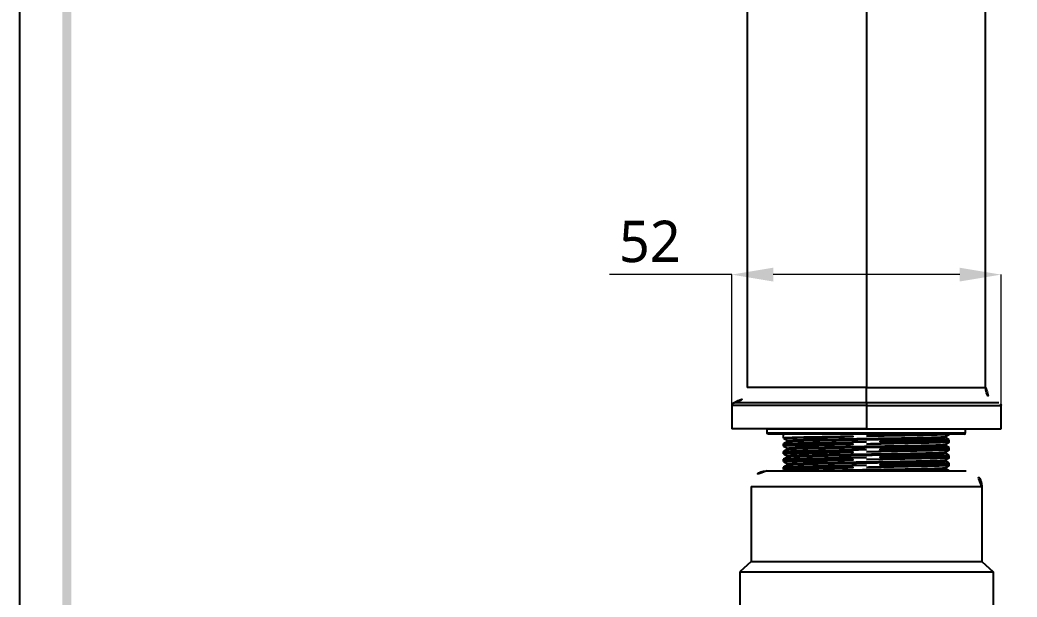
# Model space of a CAD drawing. Extents: x 2937 to 16296674686, y -37409617162 to -250.
# Drawn here: x 16296673999.2 to 16296674191.7, y -37409616922 to -37409616810.6 of the extents above; entities that cross this region are included whole.
import ezdxf

# ---------------------------------------------------------------- set-up
doc = ezdxf.new("R2010")
doc.units = 0
doc.header["$LTSCALE"] = 10
doc.header["$MEASUREMENT"] = 0
doc.header["$PDMODE"] = 3
doc.header["$PDSIZE"] = -10
doc.layers.get('0').update_dxf_attribs({"linetype": 'CONTINUOUS'})
doc.layers.get('DEFPOINTS').update_dxf_attribs({"linetype": 'CONTINUOUS'})
doc.layers.add('02___PRT_ALL_AXES', color=7, linetype='CONTINUOUS')
doc.layers.add('1', color=7, linetype='CONTINUOUS')
doc.styles.add('Daelim Dimension', font='NanumGothic_1.ttf')
doc.dimstyles.new('DEFAULT', dxfattribs={"dimscale": 2, "dimtxt": 4, "dimasz": 4, "dimexe": 0, "dimexo": 2, "dimgap": 1, "dimtad": 1, "dimdec": 1, "dimzin": 9, "dimdsep": 46, "dimtxsty": 'Daelim Dimension', "dimcen": 0.5, "dimclrd": 5, "dimclre": 5, "dimclrt": 7, "dimadec": 1, "dimazin": 0, "dimtfac": 1, "dimtdec": 1, "dimtix": 1, "dimtmove": 0, "dimatfit": 3, "dimfxl": 1, "dimtolj": 1, "dimtzin": 1, "dimlwd": 9, "dimlwe": 9, "dimarcsym": 0})

# ---------------------------------------------------------------- blocks, each defined once
blk = doc.blocks.new('*D18')
at = {"color": 5, "lineweight": 9, "ltscale": 0.5, "transparency": 16777216}
for p, q in [((16296674136.60664, -37409616859.72686), (16296674112.96715, -37409616859.72686)), ((16296674136.60664, -37409616885.50962), (16296674136.60664, -37409616859.72686)), ((16296674180.60664, -37409616859.72686), (16296674144.60664, -37409616859.72686)), ((16296674188.60664, -37409616885.50962), (16296674188.60664, -37409616859.72686))]:
    blk.add_line(p, q, dxfattribs=at)
at = {"color": 5, "ltscale": 0.5, "transparency": 16777216}
for points in [[(16296674144.60664, -37409616858.39352), (16296674144.60664, -37409616861.0602), (16296674136.60664, -37409616859.72686)], [(16296674180.60664, -37409616858.39352), (16296674180.60664, -37409616861.0602), (16296674188.60664, -37409616859.72686)]]:
    blk.add_solid(points, dxfattribs=at)
at = {"layer": 'DEFPOINTS', "color": 0, "ltscale": 0.5, "transparency": 16777216}
for p in [(16296674136.60664, -37409616859.72686), (16296674136.60664, -37409616889.50962), (16296674188.60664, -37409616889.50962)]:
    blk.add_point(p, dxfattribs=at)
at = {"color": 7, "ltscale": 0.5, "transparency": 16777216, "insert": (16296674120.7869, -37409616853.37207), "char_height": 8, "attachment_point": 5, "style": 'Daelim Dimension'}
blk.add_mtext('\\A1;52', dxfattribs=at)

msp = doc.modelspace()

# ---------------------------------------------------------------- linework, layer by layer
at = {"color": 9, "linetype": 'Continuous'}
for p, q in [((16296674143.45664, -37409616890.309624), (16296674143.45664, -37409616889.509621)), ((16296674181.756639, -37409616890.309624), (16296674143.45664, -37409616890.309624)), ((16296674181.556641, -37409616890.509621), (16296674143.656639, -37409616890.509621)), ((16296674146.60664, -37409616891.301613), (16296674146.60664, -37409616890.509621)), ((16296674177.85103, -37409616890.991089), (16296674178.601299, -37409616890.557777)), ((16296674177.85664, -37409616891.184624), (16296674177.85664, -37409616890.984619)), ((16296674178.601299, -37409616890.557777), (16296674178.60664, -37409616890.551613)), ((16296674178.60664, -37409616890.551613), (16296674178.60664, -37409616890.509621)), ((16296674181.756639, -37409616890.309624), (16296674181.756639, -37409616889.509621)), ((16296674146.61198, -37409616891.307777), (16296674146.60664, -37409616891.301613)), ((16296674146.61198, -37409616892.361473), (16296674146.60664, -37409616892.36763)), ((16296674146.60664, -37409616892.801613), (16296674146.60664, -37409616892.36763)), ((16296674146.61198, -37409616892.807777), (16296674146.60664, -37409616892.801613)), ((16296674146.61198, -37409616891.307777), (16296674147.36224, -37409616891.741089)), ((16296674147.36224, -37409616891.928146), (16296674146.61198, -37409616892.361473)), ((16296674146.61198, -37409616892.807777), (16296674147.36224, -37409616893.241089)), ((16296674147.35664, -37409616891.734619), (16296674147.35664, -37409616891.934624)), ((16296674178.601299, -37409616891.611473), (16296674177.85103, -37409616891.178146)), ((16296674177.85103, -37409616892.491089), (16296674178.601299, -37409616892.057777)), ((16296674178.601299, -37409616893.111473), (16296674177.85103, -37409616892.678146)), ((16296674177.85664, -37409616892.684624), (16296674177.85664, -37409616892.484619)), ((16296674178.601299, -37409616891.611473), (16296674178.60664, -37409616891.61763)), ((16296674178.601299, -37409616892.057777), (16296674178.60664, -37409616892.051613)), ((16296674178.60664, -37409616892.051613), (16296674178.60664, -37409616891.61763)), ((16296674146.61198, -37409616893.861473), (16296674146.60664, -37409616893.86763)), ((16296674146.60664, -37409616894.301613), (16296674146.60664, -37409616893.86763)), ((16296674146.61198, -37409616894.307777), (16296674146.60664, -37409616894.301613)), ((16296674147.36224, -37409616893.428146), (16296674146.61198, -37409616893.861473)), ((16296674146.61198, -37409616894.307777), (16296674147.36224, -37409616894.741089)), ((16296674147.36224, -37409616894.928146), (16296674146.61198, -37409616895.361473)), ((16296674147.35664, -37409616893.234619), (16296674147.35664, -37409616893.434624)), ((16296674147.35664, -37409616894.734619), (16296674147.35664, -37409616894.934624)), ((16296674177.85103, -37409616893.991089), (16296674178.601299, -37409616893.557777)), ((16296674178.601299, -37409616894.611473), (16296674177.85103, -37409616894.178146)), ((16296674177.85664, -37409616894.184624), (16296674177.85664, -37409616893.984619)), ((16296674178.601299, -37409616893.111473), (16296674178.60664, -37409616893.11763)), ((16296674178.601299, -37409616893.557777), (16296674178.60664, -37409616893.551613)), ((16296674178.601299, -37409616894.611473), (16296674178.60664, -37409616894.61763)), ((16296674178.60664, -37409616893.551613), (16296674178.60664, -37409616893.11763)), ((16296674178.60664, -37409616895.051613), (16296674178.60664, -37409616894.61763)), ((16296674146.61198, -37409616895.361473), (16296674146.60664, -37409616895.367638)), ((16296674146.60664, -37409616895.801613), (16296674146.60664, -37409616895.36763)), ((16296674146.61198, -37409616895.807777), (16296674146.60664, -37409616895.801613)), ((16296674146.61198, -37409616896.861473), (16296674146.60664, -37409616896.867638)), ((16296674146.60664, -37409616897.301613), (16296674146.60664, -37409616896.86763)), ((16296674146.61198, -37409616895.807777), (16296674147.36224, -37409616896.241089)), ((16296674147.36224, -37409616896.428146), (16296674146.61198, -37409616896.861473)), ((16296674147.35664, -37409616896.234619), (16296674147.35664, -37409616896.434624)), ((16296674177.85103, -37409616895.491089), (16296674178.601299, -37409616895.057777)), ((16296674178.601299, -37409616896.111473), (16296674177.85103, -37409616895.678146)), ((16296674177.85103, -37409616896.991089), (16296674178.601299, -37409616896.557777)), ((16296674177.85664, -37409616895.684624), (16296674177.85664, -37409616895.484619)), ((16296674178.601299, -37409616895.057777), (16296674178.60664, -37409616895.051613)), ((16296674178.601299, -37409616896.111473), (16296674178.60664, -37409616896.117638)), ((16296674178.601299, -37409616896.557777), (16296674178.60664, -37409616896.551613)), ((16296674178.60664, -37409616896.551613), (16296674178.60664, -37409616896.11763)), ((16296674143.35664, -37409616897.614288), (16296674181.85664, -37409616897.614288)), ((16296674146.61198, -37409616897.307777), (16296674146.60664, -37409616897.301613)), ((16296674146.61198, -37409616897.307777), (16296674147.142691, -37409616897.614288)), ((16296674178.601299, -37409616897.611473), (16296674177.85103, -37409616897.178146)), ((16296674177.85664, -37409616897.184624), (16296674177.85664, -37409616896.984619)), ((16296674178.601299, -37409616897.611473), (16296674178.60664, -37409616897.61763))]:
    msp.add_line(p, q, dxfattribs=at)
msp.add_line((16296674143.45664, -37409616889.509621), (16296674181.756639, -37409616889.509621))
at = {"color": 7, "linetype": 'Continuous'}
msp.add_line((16296674140.35664, -37409616900.614288), (16296674184.85664, -37409616900.614288), dxfattribs=at)
at = {"color": 2}
msp.add_lwpolyline([(16296673999.164511, -37409616678.010307), (16296674686.31286, -37409616678.010307), (16296674686.31286, -37409617162.023697), (16296673999.164511, -37409617162.023697)], close=True, dxfattribs=at)
at = {"ltscale": 0.5}
msp.add_lwpolyline([(16296673999.164511, -37409616678.010307), (16296674686.31286, -37409616678.010307), (16296674686.31286, -37409617162.023697), (16296673999.164511, -37409617162.023697)], close=True, dxfattribs=at)
at = {"color": 9, "linetype": 'Continuous'}
for centre, start, end in [((16296674143.656639, -37409616890.309624), 180, 270), ((16296674181.556641, -37409616890.309624), 270, 0)]:
    msp.add_arc(centre, 0.2, start, end, dxfattribs=at)
at = {"color": 7, "linetype": 'Continuous'}
for centre, start, end in [((16296674143.35664, -37409616900.614288), 90, 180), ((16296674181.85664, -37409616900.614288), 0, 90)]:
    msp.add_arc(centre, 3, start, end, dxfattribs=at)
at = {"color": 9, "linetype": 'Continuous'}
for points, knots in [([(16296674146.60664, -37409616891.301613), (16296674146.60664, -37409616891.299072), (16296674146.6141, -37409616891.293419), (16296674146.628519, -37409616891.288963), (16296674146.65317, -37409616891.282997), (16296674146.704189, -37409616891.274689), (16296674146.79245, -37409616891.264603), (16296674146.92659, -37409616891.253342), (16296674147.098591, -37409616891.24189), (16296674147.30788, -37409616891.230362), (16296674147.554041, -37409616891.218781), (16296674147.836451, -37409616891.207169), (16296674148.154449, -37409616891.195534), (16296674148.64728, -37409616891.179268), (16296674149.34584, -37409616891.159286), (16296674150.27821, -37409616891.136147), (16296674151.32929, -37409616891.112968), (16296674152.48896, -37409616891.089737), (16296674153.746059, -37409616891.066467), (16296674155.088499, -37409616891.043182), (16296674157.01103, -37409616891.011528), (16296674159.52515, -37409616890.972588), (16296674161.56613, -37409616890.942131), (16296674162.60664, -37409616890.926613)], [0, 0, 0, 0, 0.0004744476, 0.0014495609, 0.0029980664, 0.0051340103, 0.0111819969, 0.0196008872, 0.0303732426, 0.0434748084, 0.0588789207, 0.0765476425, 0.0964372059, 0.1185031547, 0.1689439827, 0.2273847837, 0.293260881, 0.3659413619, 0.4447238264, 0.5288534133, 0.617523797, 0.805010896, 1, 1, 1, 1]), ([(16296674147.356661, -37409616891.734619), (16296674147.356661, -37409616891.732193), (16296674147.36338, -37409616891.726593), (16296674147.376949, -37409616891.722122), (16296674147.39978, -37409616891.716263), (16296674147.44722, -37409616891.708054), (16296674147.529181, -37409616891.698097), (16296674147.653799, -37409616891.686981), (16296674147.813589, -37409616891.675667), (16296674148.008051, -37409616891.664291), (16296674148.23679, -37409616891.652863), (16296674148.49926, -37409616891.641403), (16296674148.79484, -37409616891.629913), (16296674149.25309, -37409616891.613853), (16296674149.90284, -37409616891.594116), (16296674150.770439, -37409616891.571289), (16296674151.749109, -37409616891.548401), (16296674152.829691, -37409616891.525459), (16296674154.00202, -37409616891.502487), (16296674155.2551, -37409616891.4795), (16296674157.052759, -37409616891.448227), (16296674159.40844, -37409616891.409752), (16296674162.30291, -37409616891.364349), (16296674165.20875, -37409616891.318939), (16296674168.017151, -37409616891.273582), (16296674170.248369, -37409616891.234894), (16296674171.906151, -37409616891.203339), (16296674173.026199, -37409616891.180389), (16296674174.04846, -37409616891.157478), (16296674174.96335, -37409616891.134613), (16296674175.76228, -37409616891.111847), (16296674176.43775, -37409616891.089172), (16296674176.92045, -37409616891.069412), (16296674177.240191, -37409616891.05304), (16296674177.4289, -37409616891.041687), (16296674177.58276, -37409616891.030327), (16296674177.701691, -37409616891.019432), (16296674177.78492, -37409616891.00824), (16296674177.828979, -37409616891.000168), (16296674177.844231, -37409616890.994247)], [0, 0, 0, 0, 0.0002395883, 0.0007184192, 0.0014755354, 0.002519009, 0.0054711535, 0.0095766076, 0.0148298942, 0.0212210778, 0.0287341613, 0.0373522204, 0.0470569758, 0.0578244668, 0.0824446318, 0.1109842457, 0.1431757352, 0.1787163413, 0.2172746238, 0.2584871671, 0.3019684104, 0.3940868702, 0.4901810084, 0.586652605, 0.6798896845, 0.7664014725, 0.8061093931, 0.8429488449, 0.8765726371, 0.9066666009, 0.9329490537, 0.9551723522, 0.9731316209, 0.9804572155, 0.9866584649, 0.9917210081, 0.9956331615, 0.9983911229, 1, 1, 1, 1]), ([(16296674162.60664, -37409616890.926613), (16296674163.630251, -37409616890.911331), (16296674165.63936, -37409616890.881363), (16296674168.55932, -37409616890.836166), (16296674170.87233, -37409616890.797592), (16296674172.58543, -37409616890.766129), (16296674173.7386, -37409616890.743271), (16296674174.788071, -37409616890.720444), (16296674175.724051, -37409616890.697678), (16296674176.53783, -37409616890.674988), (16296674177.136021, -37409616890.655296), (16296674177.54788, -37409616890.639183), (16296674177.805019, -37409616890.627769), (16296674178.02676, -37409616890.616409), (16296674178.212549, -37409616890.60508), (16296674178.362061, -37409616890.593948), (16296674178.47477, -37409616890.582809), (16296674178.54586, -37409616890.573318), (16296674178.58382, -37409616890.564682), (16296674178.596741, -37409616890.560387), (16296674178.60129, -37409616890.557777)], [0, 0, 0, 0, 0.191920701, 0.3766974215, 0.5474817025, 0.6256095258, 0.6979118039, 0.7637124654, 0.822403067, 0.8734351287, 0.9163344764, 0.9346078558, 0.9507062116, 0.9645898714, 0.9762306463, 0.985603762, 0.9926875779, 0.9974764639, 0.9990162464, 1, 1, 1, 1]), ([(16296674146.60664, -37409616892.801613), (16296674146.60664, -37409616892.79908), (16296674146.61409, -37409616892.793419), (16296674146.62851, -37409616892.788963), (16296674146.65316, -37409616892.782997), (16296674146.70417, -37409616892.774689), (16296674146.792431, -37409616892.764603), (16296674146.926559, -37409616892.753342), (16296674147.09857, -37409616892.74189), (16296674147.307859, -37409616892.730362), (16296674147.55402, -37409616892.718781), (16296674147.83643, -37409616892.707169), (16296674148.154421, -37409616892.695534), (16296674148.647261, -37409616892.679268), (16296674149.345831, -37409616892.659286), (16296674150.27821, -37409616892.636147), (16296674151.329309, -37409616892.612968), (16296674152.489, -37409616892.589737), (16296674153.746111, -37409616892.566467), (16296674155.088551, -37409616892.543182), (16296674157.011049, -37409616892.511528), (16296674159.52516, -37409616892.472588), (16296674161.56613, -37409616892.442131), (16296674162.60664, -37409616892.426613)], [0, 0, 0, 0, 0.0004742036, 0.0014490941, 0.0029974549, 0.0051332831, 0.0111808882, 0.0195995033, 0.0303721746, 0.0434738516, 0.0588776133, 0.0765464977, 0.0964362031, 0.1185018749, 0.1689434019, 0.227384622, 0.2932620222, 0.3659443605, 0.4447276593, 0.5288568123, 0.6175254336, 0.8050102583, 1, 1, 1, 1]), ([(16296674162.60664, -37409616891.99263), (16296674161.583019, -37409616892.007896), (16296674159.573891, -37409616892.03788), (16296674156.653919, -37409616892.083069), (16296674154.34091, -37409616892.121651), (16296674152.627831, -37409616892.153107), (16296674151.474661, -37409616892.175972), (16296674150.42518, -37409616892.198799), (16296674149.489189, -37409616892.221573), (16296674148.6754, -37409616892.244263), (16296674148.077209, -37409616892.263939), (16296674147.665359, -37409616892.28006), (16296674147.40822, -37409616892.291473), (16296674147.186489, -37409616892.302834), (16296674147.00071, -37409616892.314163), (16296674146.85121, -37409616892.325302), (16296674146.738501, -37409616892.336433), (16296674146.667419, -37409616892.345917), (16296674146.629459, -37409616892.354561), (16296674146.616529, -37409616892.358841), (16296674146.61199, -37409616892.361473)], [0, 0, 0, 0, 0.1919220882, 0.3767000991, 0.5474833881, 0.6256104474, 0.6979123237, 0.7637139557, 0.8224061018, 0.8734379792, 0.9163373483, 0.9346099697, 0.9507080588, 0.964591586, 0.9762315481, 0.9856042112, 0.9926882449, 0.9974767415, 0.9990163176, 1, 1, 1, 1]), ([(16296674147.356661, -37409616893.234619), (16296674147.356661, -37409616893.232193), (16296674147.36335, -37409616893.226624), (16296674147.376869, -37409616893.222153), (16296674147.39959, -37409616893.216309), (16296674147.446779, -37409616893.208107), (16296674147.52836, -37409616893.198181), (16296674147.652399, -37409616893.187088), (16296674147.81144, -37409616893.175812), (16296674148.00499, -37409616893.164459), (16296674148.23267, -37409616893.153053), (16296674148.493919, -37409616893.141617), (16296674148.788139, -37409616893.130157), (16296674149.244301, -37409616893.114143), (16296674149.891159, -37409616893.094452), (16296674150.75494, -37409616893.071671), (16296674151.729429, -37409616893.048843), (16296674152.8055, -37409616893.025963), (16296674153.973129, -37409616893.003036), (16296674155.221399, -37409616892.980103), (16296674157.012711, -37409616892.948898), (16296674159.36095, -37409616892.910507), (16296674162.247561, -37409616892.865196), (16296674165.14756, -37409616892.819901), (16296674167.95285, -37409616892.774643), (16296674170.1835, -37409616892.736053), (16296674171.84263, -37409616892.70459), (16296674172.965179, -37409616892.681686), (16296674173.990971, -37409616892.658829), (16296674174.910431, -37409616892.636017), (16296674175.714979, -37409616892.613281), (16296674176.397091, -37409616892.59066), (16296674176.88596, -37409616892.570938), (16296674177.211121, -37409616892.554626), (16296674177.40423, -37409616892.543289), (16296674177.56274, -37409616892.531967), (16296674177.68647, -37409616892.521004), (16296674177.774811, -37409616892.509888), (16296674177.822121, -37409616892.501633), (16296674177.839279, -37409616892.496002)], [0, 0, 0, 0, 0.0002391399, 0.0007162469, 0.0014698854, 0.0025080745, 0.0054466331, 0.0095344006, 0.0147637941, 0.0211254259, 0.028605585, 0.0371856252, 0.0468464402, 0.0575670102, 0.0820804597, 0.1104996605, 0.1425574105, 0.1779565764, 0.2163658393, 0.2574264573, 0.3007561474, 0.392584134, 0.4884281975, 0.5847165861, 0.6778608865, 0.7643903388, 0.8041540892, 0.8410809942, 0.8748259916, 0.905075725, 0.9315458186, 0.9539918525, 0.9722043189, 0.9796689186, 0.9860148459, 0.9912296967, 0.9953019923, 0.9982240237, 1, 1, 1, 1]), ([(16296674147.362261, -37409616891.928146), (16296674147.36396, -37409616891.92717), (16296674147.374121, -37409616891.922508), (16296674147.385059, -37409616891.919907), (16296674147.39402, -37409616891.9179)], [0, 0, 0, 0, 0.1762357951, 1, 1, 1, 1]), ([(16296674147.386181, -37409616893.419762), (16296674147.40695, -37409616893.414543), (16296674147.46084, -37409616893.40612), (16296674147.55916, -37409616893.395103), (16296674147.69232, -37409616893.384041), (16296674147.93837, -37409616893.367523), (16296674148.330099, -37409616893.347977), (16296674148.89834, -37409616893.325607), (16296674149.59341, -37409616893.303101), (16296674150.40888, -37409616893.280457), (16296674151.33721, -37409616893.257736), (16296674152.7749, -37409616893.226059), (16296674154.78179, -37409616893.187408), (16296674157.388029, -37409616893.142479), (16296674160.18697, -37409616893.097427), (16296674163.07526, -37409616893.05233), (16296674165.946251, -37409616893.007233), (16296674168.279711, -37409616892.969009), (16296674170.058439, -37409616892.937943), (16296674171.29719, -37409616892.915123), (16296674172.455521, -37409616892.892311), (16296674173.52272, -37409616892.869537), (16296674174.48892, -37409616892.846802), (16296674175.345169, -37409616892.824127), (16296674175.98628, -37409616892.804543), (16296674176.438339, -37409616892.788589), (16296674176.729879, -37409616892.777191), (16296674176.988741, -37409616892.765808), (16296674177.214319, -37409616892.754463), (16296674177.406071, -37409616892.743156), (16296674177.563641, -37409616892.731934), (16296674177.68652, -37409616892.720886), (16296674177.76733, -37409616892.711014), (16296674177.814079, -37409616892.702843), (16296674177.836599, -37409616892.697029), (16296674177.85001, -37409616892.692581), (16296674177.85663, -37409616892.687042), (16296674177.85664, -37409616892.684624)], [0, 0, 0, 0, 0.0021073836, 0.0053546723, 0.0097390868, 0.0152524708, 0.0296211944, 0.0483302183, 0.0712109311, 0.0980510585, 0.1286030232, 0.1625857874, 0.2395543894, 0.3261167794, 0.4190779753, 0.5150059886, 0.610359329, 0.7016180222, 0.7446495198, 0.7854132746, 0.8235309038, 0.8586517175, 0.8904494483, 0.9186309536, 0.9429367054, 0.9535637781, 0.9631406884, 0.9716464067, 0.9790601398, 0.9853650326, 0.9905488778, 0.9946003598, 0.9975118866, 0.9985411203, 0.9992886582, 0.9997622285, 1, 1, 1, 1]), ([(16296674147.39402, -37409616891.9179), (16296674147.416691, -37409616891.912827), (16296674147.47414, -37409616891.904388), (16296674147.63504, -37409616891.887383), (16296674147.922119, -37409616891.868393), (16296674148.367161, -37409616891.846252), (16296674148.943331, -37409616891.824074), (16296674149.645229, -37409616891.801552), (16296674150.46645, -37409616891.778976), (16296674151.399429, -37409616891.756302), (16296674152.841141, -37409616891.724716), (16296674154.85043, -37409616891.686172), (16296674157.45665, -37409616891.641342), (16296674160.252081, -37409616891.596413), (16296674163.13401, -37409616891.551407), (16296674165.996571, -37409616891.506416), (16296674168.32209, -37409616891.468292), (16296674170.09407, -37409616891.437302), (16296674171.327709, -37409616891.414543), (16296674172.48106, -37409616891.391777), (16296674173.54351, -37409616891.369057), (16296674174.50527, -37409616891.346397), (16296674175.3575, -37409616891.323776), (16296674175.995529, -37409616891.304237), (16296674176.4454, -37409616891.28833), (16296674176.73551, -37409616891.276947), (16296674176.99309, -37409616891.265602), (16296674177.217529, -37409616891.254288), (16296674177.408381, -37409616891.242989), (16296674177.565029, -37409616891.231857), (16296674177.68762, -37409616891.22068), (16296674177.774759, -37409616891.210274), (16296674177.827181, -37409616891.20018), (16296674177.850071, -37409616891.192558), (16296674177.85663, -37409616891.187027), (16296674177.85663, -37409616891.184624)], [0, 0, 0, 0, 0.0022861185, 0.005705633, 0.0159287253, 0.0305928996, 0.049567197, 0.0726774059, 0.0997141677, 0.1304267783, 0.1645344491, 0.2416499532, 0.328229427, 0.4210927101, 0.5168288733, 0.6119216028, 0.7028780721, 0.7457514407, 0.786357201, 0.8243210322, 0.8592934153, 0.8909539905, 0.9190094779, 0.9432044067, 0.9537823394, 0.9633155352, 0.9717811412, 0.9791592731, 0.9854351263, 0.9905946829, 0.9946258623, 0.9975240218, 0.9992921032, 0.99976338, 1, 1, 1, 1]), ([(16296674162.60664, -37409616892.426613), (16296674163.630251, -37409616892.411331), (16296674165.639339, -37409616892.381363), (16296674168.55928, -37409616892.336166), (16296674170.872259, -37409616892.297592), (16296674172.58536, -37409616892.266129), (16296674173.738541, -37409616892.243271), (16296674174.788031, -37409616892.220444), (16296674175.72402, -37409616892.197678), (16296674176.537809, -37409616892.174988), (16296674177.136, -37409616892.155296), (16296674177.547859, -37409616892.139183), (16296674177.805, -37409616892.127777), (16296674178.026739, -37409616892.116409), (16296674178.21254, -37409616892.10508), (16296674178.362049, -37409616892.093948), (16296674178.47476, -37409616892.082809), (16296674178.545851, -37409616892.073318), (16296674178.58382, -37409616892.064682), (16296674178.596741, -37409616892.060387), (16296674178.60129, -37409616892.057777)], [0, 0, 0, 0, 0.1919211474, 0.3766941846, 0.5474765645, 0.6256047329, 0.6979081982, 0.7637103583, 0.8224018773, 0.8734338187, 0.9163327949, 0.9346064055, 0.9507047728, 0.9645885866, 0.9762298193, 0.9856031976, 0.9926870681, 0.9974762798, 0.9990161986, 1, 1, 1, 1]), ([(16296674178.60664, -37409616891.61763), (16296674178.60664, -37409616891.620163), (16296674178.59919, -37409616891.625816), (16296674178.58477, -37409616891.63028), (16296674178.560129, -37409616891.636238), (16296674178.509121, -37409616891.644547), (16296674178.42087, -37409616891.65464), (16296674178.286739, -37409616891.665894), (16296674178.11474, -37409616891.677353), (16296674177.90546, -37409616891.688873), (16296674177.6593, -37409616891.700447), (16296674177.37689, -37409616891.712067), (16296674177.058901, -37409616891.723709), (16296674176.566071, -37409616891.739967), (16296674175.867519, -37409616891.759949), (16296674174.935169, -37409616891.783081), (16296674173.8841, -37409616891.806267), (16296674172.72443, -37409616891.829514), (16296674171.46731, -37409616891.852768), (16296674170.12484, -37409616891.876053), (16296674168.20229, -37409616891.907707), (16296674165.688141, -37409616891.946663), (16296674163.64715, -37409616891.977112), (16296674162.60664, -37409616891.99263)], [0, 0, 0, 0, 0.0004739684, 0.0014486371, 0.0029968346, 0.0051325135, 0.0111796519, 0.0195976118, 0.0303699501, 0.0434713522, 0.0588747685, 0.076543617, 0.0964332675, 0.1184985256, 0.1689390973, 0.2273781713, 0.2932533167, 0.3659343267, 0.4447181697, 0.528849443, 0.6175210796, 0.8050094898, 1, 1, 1, 1]), ([(16296674177.839279, -37409616892.496002), (16296674177.840469, -37409616892.495621), (16296674177.844469, -37409616892.494217), (16296674177.848419, -37409616892.492592), (16296674177.851021, -37409616892.491089)], [0, 0, 0, 0, 0.2941575007, 1, 1, 1, 1]), ([(16296674146.60664, -37409616894.301613), (16296674146.60664, -37409616894.29908), (16296674146.61409, -37409616894.293419), (16296674146.6285, -37409616894.288963), (16296674146.653151, -37409616894.282997), (16296674146.704161, -37409616894.274696), (16296674146.792419, -37409616894.264603), (16296674146.92655, -37409616894.253349), (16296674147.098551, -37409616894.24189), (16296674147.30784, -37409616894.230362), (16296674147.554001, -37409616894.218781), (16296674147.836411, -37409616894.207169), (16296674148.1544, -37409616894.195534), (16296674148.64723, -37409616894.179268), (16296674149.345779, -37409616894.159286), (16296674150.27813, -37409616894.136147), (16296674151.329229, -37409616894.112968), (16296674152.488911, -37409616894.089737), (16296674153.74604, -37409616894.066467), (16296674155.088511, -37409616894.043182), (16296674157.01103, -37409616894.011528), (16296674159.52515, -37409616893.972588), (16296674161.56612, -37409616893.942131), (16296674162.60664, -37409616893.926613)], [0, 0, 0, 0, 0.0004739126, 0.0014486325, 0.0029969761, 0.0051328395, 0.0111802267, 0.0195982513, 0.0303710356, 0.0434728055, 0.0588761879, 0.0765452545, 0.0964350716, 0.1185000255, 0.1689403245, 0.2273800581, 0.2932567902, 0.365938975, 0.4447232555, 0.5288543397, 0.6175244885, 0.8050091459, 1, 1, 1, 1]), ([(16296674162.60664, -37409616893.49263), (16296674161.583031, -37409616893.507896), (16296674159.573931, -37409616893.53788), (16296674156.653999, -37409616893.583069), (16296674154.34103, -37409616893.621651), (16296674152.627951, -37409616893.653107), (16296674151.47477, -37409616893.675972), (16296674150.42527, -37409616893.698799), (16296674149.48926, -37409616893.721573), (16296674148.675461, -37409616893.744263), (16296674148.077259, -37409616893.763939), (16296674147.665409, -37409616893.78006), (16296674147.40826, -37409616893.791473), (16296674147.18652, -37409616893.802834), (16296674147.000731, -37409616893.814163), (16296674146.851231, -37409616893.825287), (16296674146.73851, -37409616893.836433), (16296674146.667419, -37409616893.845917), (16296674146.629459, -37409616893.854561), (16296674146.616529, -37409616893.858841), (16296674146.61199, -37409616893.861473)], [0, 0, 0, 0, 0.1919209316, 0.3766951204, 0.5474748837, 0.6256021719, 0.6979057537, 0.76370856, 0.822401373, 0.8734343176, 0.9163340189, 0.9346072124, 0.950705573, 0.9645893343, 0.9762301132, 0.9856034161, 0.9926875586, 0.997476438, 0.9990162049, 1, 1, 1, 1]), ([(16296674162.60664, -37409616894.99263), (16296674161.583031, -37409616895.007896), (16296674159.573931, -37409616895.03788), (16296674156.65399, -37409616895.083069), (16296674154.341009, -37409616895.121651), (16296674152.627911, -37409616895.153107), (16296674151.47473, -37409616895.175972), (16296674150.42524, -37409616895.198799), (16296674149.48925, -37409616895.221573), (16296674148.675461, -37409616895.244263), (16296674148.077271, -37409616895.263939), (16296674147.665421, -37409616895.28006), (16296674147.40827, -37409616895.291473), (16296674147.186529, -37409616895.302834), (16296674147.000731, -37409616895.314163), (16296674146.851231, -37409616895.325287), (16296674146.73851, -37409616895.336433), (16296674146.667419, -37409616895.345917), (16296674146.629459, -37409616895.354561), (16296674146.616529, -37409616895.358841), (16296674146.61198, -37409616895.361473)], [0, 0, 0, 0, 0.1919211279, 0.37669419, 0.5474766892, 0.6256048581, 0.6979083046, 0.7637104314, 0.8224019092, 0.8734338284, 0.9163328023, 0.9346064236, 0.9507047953, 0.9645886082, 0.9762298377, 0.9856032071, 0.9926870692, 0.997476281, 0.9990162, 1, 1, 1, 1]), ([(16296674147.35664, -37409616894.734619), (16296674147.35664, -37409616894.732208), (16296674147.36327, -37409616894.726669), (16296674147.376671, -37409616894.722214), (16296674147.399191, -37409616894.7164), (16296674147.44595, -37409616894.708237), (16296674147.526751, -37409616894.698349), (16296674147.64963, -37409616894.687317), (16296674147.807199, -37409616894.676086), (16296674147.998949, -37409616894.664787), (16296674148.224529, -37409616894.653427), (16296674148.483391, -37409616894.642052), (16296674148.77494, -37409616894.630653), (16296674149.22699, -37409616894.6147), (16296674149.868099, -37409616894.595123), (16296674150.72435, -37409616894.572433), (16296674151.69055, -37409616894.549713), (16296674152.75775, -37409616894.526932), (16296674153.91609, -37409616894.50412), (16296674155.154831, -37409616894.481293), (16296674156.933559, -37409616894.450233), (16296674159.267019, -37409616894.41201), (16296674162.13801, -37409616894.366913), (16296674165.0263, -37409616894.321808), (16296674167.825239, -37409616894.276756), (16296674170.43149, -37409616894.231827), (16296674172.43837, -37409616894.193176), (16296674173.87606, -37409616894.161499), (16296674174.80439, -37409616894.138786), (16296674175.61986, -37409616894.116127), (16296674176.31493, -37409616894.093643), (16296674176.883169, -37409616894.071259), (16296674177.2749, -37409616894.05172), (16296674177.52095, -37409616894.035202), (16296674177.654119, -37409616894.024139), (16296674177.75243, -37409616894.013123), (16296674177.80633, -37409616894.004707), (16296674177.827101, -37409616893.999481)], [0, 0, 0, 0, 0.0002377715, 0.0007113418, 0.0014588797, 0.0024881134, 0.0053996402, 0.0094511222, 0.0146349674, 0.0209398602, 0.0283535933, 0.0368593116, 0.0464362219, 0.0570632946, 0.0813690464, 0.1095505517, 0.1413482825, 0.1764690962, 0.2145867254, 0.2553504802, 0.2983819778, 0.389640671, 0.4849940114, 0.5809220248, 0.6738832206, 0.7604456106, 0.8374142126, 0.8713969768, 0.9019489415, 0.9287890689, 0.9516697817, 0.9703788056, 0.9847475292, 0.9902609132, 0.9946453277, 0.9978926164, 1, 1, 1, 1]), ([(16296674147.362249, -37409616894.928146), (16296674147.36301, -37409616894.927711), (16296674147.366791, -37409616894.925751), (16296674147.3708, -37409616894.924294), (16296674147.374001, -37409616894.923233)], [0, 0, 0, 0, 0.2067673043, 1, 1, 1, 1]), ([(16296674147.36227, -37409616893.428146), (16296674147.363621, -37409616893.427368), (16296674147.371269, -37409616893.423698), (16296674147.379499, -37409616893.421448), (16296674147.386181, -37409616893.419762)], [0, 0, 0, 0, 0.1855329379, 1, 1, 1, 1]), ([(16296674147.374001, -37409616894.923233), (16296674147.39115, -37409616894.917603), (16296674147.438459, -37409616894.909363), (16296674147.52681, -37409616894.898247), (16296674147.65053, -37409616894.887283), (16296674147.80904, -37409616894.875954), (16296674148.00215, -37409616894.864609), (16296674148.327311, -37409616894.848297), (16296674148.816179, -37409616894.828583), (16296674149.498289, -37409616894.805946), (16296674150.302839, -37409616894.783234), (16296674151.2223, -37409616894.760406), (16296674152.2481, -37409616894.737549), (16296674153.37064, -37409616894.714653), (16296674155.02977, -37409616894.683197), (16296674157.26042, -37409616894.644592), (16296674160.06571, -37409616894.599327), (16296674162.96571, -37409616894.554031), (16296674165.852329, -37409616894.508728), (16296674168.200569, -37409616894.470337), (16296674169.991871, -37409616894.439133), (16296674171.240141, -37409616894.416199), (16296674172.40777, -37409616894.393303), (16296674173.48385, -37409616894.370407), (16296674174.45834, -37409616894.347557), (16296674175.322121, -37409616894.324783), (16296674175.968969, -37409616894.305107), (16296674176.425131, -37409616894.289093), (16296674176.719351, -37409616894.277634), (16296674176.9806, -37409616894.26619), (16296674177.208281, -37409616894.254784), (16296674177.40184, -37409616894.243439), (16296674177.560869, -37409616894.232147), (16296674177.68491, -37409616894.221046), (16296674177.766491, -37409616894.211143), (16296674177.81369, -37409616894.202927), (16296674177.836411, -37409616894.19709), (16296674177.84992, -37409616894.192619), (16296674177.856609, -37409616894.18705), (16296674177.856621, -37409616894.184624)], [0, 0, 0, 0, 0.0017759763, 0.0046980077, 0.0087703033, 0.0139851541, 0.0203310814, 0.0277956811, 0.0460081475, 0.0684541814, 0.094924275, 0.1251740085, 0.1589190058, 0.1958459108, 0.2356096612, 0.3221391135, 0.4152834139, 0.5115718025, 0.607415866, 0.6992438526, 0.7425735427, 0.7836341607, 0.8220434236, 0.8574425895, 0.8895003395, 0.9179195403, 0.9424329898, 0.9531535598, 0.9628143748, 0.971394415, 0.9788745741, 0.9852362059, 0.9904655994, 0.9945533669, 0.9974919255, 0.9985301146, 0.9992837531, 0.9997608601, 1, 1, 1, 1]), ([(16296674162.60664, -37409616893.926613), (16296674163.630251, -37409616893.911331), (16296674165.639351, -37409616893.881363), (16296674168.559271, -37409616893.836166), (16296674170.87225, -37409616893.797592), (16296674172.58532, -37409616893.766129), (16296674173.738501, -37409616893.743271), (16296674174.788, -37409616893.720444), (16296674175.72401, -37409616893.697678), (16296674176.537821, -37409616893.674988), (16296674177.136009, -37409616893.655296), (16296674177.547871, -37409616893.639183), (16296674177.80501, -37409616893.627777), (16296674178.026751, -37409616893.616409), (16296674178.21254, -37409616893.60508), (16296674178.362049, -37409616893.593948), (16296674178.47477, -37409616893.582809), (16296674178.545851, -37409616893.573318), (16296674178.58382, -37409616893.564682), (16296674178.596741, -37409616893.560387), (16296674178.60129, -37409616893.557777)], [0, 0, 0, 0, 0.1919208923, 0.3766951454, 0.5474748812, 0.6256021212, 0.6979056986, 0.7637085178, 0.8224013594, 0.8734343205, 0.9163340615, 0.9346072535, 0.9507056274, 0.964589394, 0.9762301465, 0.9856034346, 0.9926875861, 0.9974764486, 0.9990162071, 1, 1, 1, 1]), ([(16296674178.60664, -37409616894.61763), (16296674178.60664, -37409616894.620163), (16296674178.59918, -37409616894.625816), (16296674178.58477, -37409616894.630287), (16296674178.56012, -37409616894.636238), (16296674178.5091, -37409616894.644547), (16296674178.420851, -37409616894.65464), (16296674178.286711, -37409616894.665894), (16296674178.1147, -37409616894.677353), (16296674177.905411, -37409616894.688881), (16296674177.65926, -37409616894.700462), (16296674177.376841, -37409616894.712067), (16296674177.058849, -37409616894.723709), (16296674176.56601, -37409616894.739967), (16296674175.867451, -37409616894.759949), (16296674174.93507, -37409616894.783081), (16296674173.883961, -37409616894.806267), (16296674172.724279, -37409616894.829514), (16296674171.467171, -37409616894.852783), (16296674170.124729, -37409616894.87606), (16296674168.202221, -37409616894.907707), (16296674165.68812, -37409616894.946663), (16296674163.647141, -37409616894.977112), (16296674162.60664, -37409616894.99263)], [0, 0, 0, 0, 0.0004742084, 0.0014490954, 0.002997446, 0.0051332623, 0.0111808583, 0.0195994745, 0.0303721162, 0.0434737765, 0.058877556, 0.0765464394, 0.0964361467, 0.1185018453, 0.1689433899, 0.2273846401, 0.2932620507, 0.3659443917, 0.4447276484, 0.5288567404, 0.6175253899, 0.8050102889, 1, 1, 1, 1]), ([(16296674178.60664, -37409616893.11763), (16296674178.60664, -37409616893.120163), (16296674178.59919, -37409616893.125816), (16296674178.58477, -37409616893.13028), (16296674178.56012, -37409616893.136238), (16296674178.509109, -37409616893.144547), (16296674178.42086, -37409616893.15464), (16296674178.28672, -37409616893.165894), (16296674178.114719, -37409616893.177353), (16296674177.90543, -37409616893.188873), (16296674177.659281, -37409616893.200447), (16296674177.37686, -37409616893.212067), (16296674177.05887, -37409616893.223709), (16296674176.56604, -37409616893.239967), (16296674175.8675, -37409616893.259949), (16296674174.935129, -37409616893.283081), (16296674173.884041, -37409616893.306267), (16296674172.72435, -37409616893.329514), (16296674171.46723, -37409616893.352768), (16296674170.12476, -37409616893.37606), (16296674168.20224, -37409616893.407707), (16296674165.688129, -37409616893.446663), (16296674163.64715, -37409616893.477112), (16296674162.60664, -37409616893.49263)], [0, 0, 0, 0, 0.0004739247, 0.0014486591, 0.0029970158, 0.0051328917, 0.0111803068, 0.0195983655, 0.030371176, 0.0434729661, 0.0588763644, 0.0765454357, 0.0964352563, 0.1185002243, 0.1689405577, 0.2273803375, 0.2932571039, 0.3659393006, 0.4447235672, 0.5288546019, 0.6175246382, 0.8050091981, 1, 1, 1, 1]), ([(16296674177.827101, -37409616893.999481), (16296674177.829691, -37409616893.998833), (16296674177.83783, -37409616893.996597), (16296674177.846001, -37409616893.993988), (16296674177.851009, -37409616893.991089)], [0, 0, 0, 0, 0.3160084706, 1, 1, 1, 1]), ([(16296674146.60664, -37409616895.801613), (16296674146.60664, -37409616895.79908), (16296674146.61409, -37409616895.793419), (16296674146.6285, -37409616895.788963), (16296674146.653151, -37409616895.782997), (16296674146.704161, -37409616895.774696), (16296674146.79241, -37409616895.764603), (16296674146.92654, -37409616895.753349), (16296674147.09853, -37409616895.74189), (16296674147.307819, -37409616895.730362), (16296674147.55398, -37409616895.718781), (16296674147.83638, -37409616895.707169), (16296674148.154381, -37409616895.695534), (16296674148.647209, -37409616895.679268), (16296674149.345751, -37409616895.659286), (16296674150.278099, -37409616895.636162), (16296674151.32917, -37409616895.612968), (16296674152.48885, -37409616895.589737), (16296674153.74596, -37409616895.566467), (16296674155.08844, -37409616895.543182), (16296674157.01099, -37409616895.511528), (16296674159.525129, -37409616895.472588), (16296674161.56612, -37409616895.442131), (16296674162.60664, -37409616895.426613)], [0, 0, 0, 0, 0.0004739844, 0.0014486693, 0.0029968789, 0.005132568, 0.0111797339, 0.0195977271, 0.0303700723, 0.0434714821, 0.0588749231, 0.0765437751, 0.0964334285, 0.1184987126, 0.1689393059, 0.2273783959, 0.2932535127, 0.365934461, 0.4447182515, 0.5288494882, 0.6175211096, 0.8050095633, 1, 1, 1, 1]), ([(16296674162.60664, -37409616896.49263), (16296674161.583031, -37409616896.507896), (16296674159.57391, -37409616896.53788), (16296674156.65395, -37409616896.583069), (16296674154.340931, -37409616896.621651), (16296674152.62784, -37409616896.653107), (16296674151.47467, -37409616896.675972), (16296674150.425211, -37409616896.698799), (16296674149.489229, -37409616896.721573), (16296674148.67544, -37409616896.744263), (16296674148.07725, -37409616896.763939), (16296674147.66539, -37409616896.78006), (16296674147.408251, -37409616896.791473), (16296674147.18651, -37409616896.802834), (16296674147.000719, -37409616896.814163), (16296674146.851219, -37409616896.825287), (16296674146.73851, -37409616896.836441), (16296674146.667419, -37409616896.845917), (16296674146.629459, -37409616896.854561), (16296674146.616529, -37409616896.858841), (16296674146.61198, -37409616896.861473)], [0, 0, 0, 0, 0.1919207295, 0.376697588, 0.5474818892, 0.6256096871, 0.6979119126, 0.7637125482, 0.8224031528, 0.8734352134, 0.9163345683, 0.9346079281, 0.9507062787, 0.9645899306, 0.9762306809, 0.9856037841, 0.9926876023, 0.9974764737, 0.9990162493, 1, 1, 1, 1]), ([(16296674147.356649, -37409616896.234619), (16296674147.35664, -37409616896.232224), (16296674147.363199, -37409616896.226677), (16296674147.386089, -37409616896.219063), (16296674147.438511, -37409616896.208969), (16296674147.52565, -37409616896.198563), (16296674147.648251, -37409616896.187393), (16296674147.80489, -37409616896.176247), (16296674147.995741, -37409616896.164963), (16296674148.220181, -37409616896.153641), (16296674148.47776, -37409616896.142288), (16296674148.767879, -37409616896.130913), (16296674149.217739, -37409616896.115013), (16296674149.85578, -37409616896.095467), (16296674150.708, -37409616896.072853), (16296674151.669769, -37409616896.050171), (16296674152.73222, -37409616896.027451), (16296674153.885571, -37409616896.004707), (16296674155.119209, -37409616895.981934), (16296674156.89118, -37409616895.950943), (16296674159.2167, -37409616895.912811), (16296674162.07926, -37409616895.867828), (16296674164.961189, -37409616895.822838), (16296674167.75663, -37409616895.777893), (16296674170.36285, -37409616895.733063), (16296674172.372141, -37409616895.694519), (16296674173.813841, -37409616895.662933), (16296674174.74683, -37409616895.640266), (16296674175.56805, -37409616895.617691), (16296674176.269951, -37409616895.595177), (16296674176.846109, -37409616895.57299), (16296674177.291149, -37409616895.550842), (16296674177.57823, -37409616895.53186), (16296674177.73914, -37409616895.514847), (16296674177.796591, -37409616895.506409), (16296674177.81925, -37409616895.501343)], [0, 0, 0, 0, 0.00023662, 0.0007078968, 0.0024759782, 0.0053741377, 0.0094053171, 0.0145648737, 0.0208407269, 0.0282188588, 0.0366844648, 0.0462176606, 0.0567955933, 0.0809905221, 0.1090460095, 0.1407065847, 0.1756789678, 0.213642799, 0.2542485593, 0.2971219279, 0.3880783972, 0.4831711267, 0.5789072899, 0.671770573, 0.7583500468, 0.8354655509, 0.8695732217, 0.9002858323, 0.9273225941, 0.950432803, 0.9694071004, 0.9840712747, 0.994294367, 0.9977138815, 1, 1, 1, 1]), ([(16296674147.369049, -37409616896.424988), (16296674147.3843, -37409616896.419083), (16296674147.42836, -37409616896.411011), (16296674147.51158, -37409616896.399811), (16296674147.63052, -37409616896.388908), (16296674147.78437, -37409616896.377548), (16296674147.97308, -37409616896.366211), (16296674148.29282, -37409616896.349823), (16296674148.77552, -37409616896.33007), (16296674149.451, -37409616896.307404), (16296674150.24992, -37409616896.28463), (16296674151.16481, -37409616896.261757), (16296674152.18708, -37409616896.238853), (16296674153.307131, -37409616896.215897), (16296674154.964899, -37409616896.184357), (16296674157.196131, -37409616896.14566), (16296674160.00452, -37409616896.100304), (16296674162.91037, -37409616896.054893), (16296674165.80484, -37409616896.009491), (16296674168.160521, -37409616895.971008), (16296674169.95817, -37409616895.939743), (16296674171.21125, -37409616895.916748), (16296674172.383579, -37409616895.893784), (16296674173.464161, -37409616895.87085), (16296674174.442841, -37409616895.847954), (16296674175.31044, -37409616895.825119), (16296674175.96019, -37409616895.805389), (16296674176.41843, -37409616895.789337), (16296674176.71402, -37409616895.777847), (16296674176.97648, -37409616895.766388), (16296674177.205219, -37409616895.754951), (16296674177.399679, -37409616895.743584), (16296674177.559469, -37409616895.732269), (16296674177.684099, -37409616895.721153), (16296674177.76606, -37409616895.711197), (16296674177.81349, -37409616895.702972), (16296674177.836321, -37409616895.697121), (16296674177.84989, -37409616895.692642), (16296674177.856609, -37409616895.687057), (16296674177.856609, -37409616895.684624)], [0, 0, 0, 0, 0.0016088771, 0.0043668385, 0.0082789919, 0.0133415351, 0.0195427845, 0.0268683791, 0.0448276478, 0.0670509463, 0.0933333991, 0.1234273629, 0.1570511551, 0.1938906069, 0.2335985275, 0.3201103155, 0.413347395, 0.5098189916, 0.6059131298, 0.6980315896, 0.7415128329, 0.7827253762, 0.8212836587, 0.8568242648, 0.8890157543, 0.9175553682, 0.9421755332, 0.9529430242, 0.9626477796, 0.9712658387, 0.9787789222, 0.9851701058, 0.9904233924, 0.9945288465, 0.997480991, 0.9985244646, 0.9992815808, 0.9997604117, 1, 1, 1, 1]), ([(16296674162.60664, -37409616895.426613), (16296674163.630251, -37409616895.411331), (16296674165.63938, -37409616895.381363), (16296674168.559349, -37409616895.336166), (16296674170.87236, -37409616895.297592), (16296674172.585449, -37409616895.266129), (16296674173.738609, -37409616895.243271), (16296674174.78809, -37409616895.220444), (16296674175.724079, -37409616895.197678), (16296674176.53788, -37409616895.174988), (16296674177.136061, -37409616895.155296), (16296674177.547911, -37409616895.139183), (16296674177.80505, -37409616895.127769), (16296674178.026779, -37409616895.116409), (16296674178.21257, -37409616895.105072), (16296674178.362061, -37409616895.093948), (16296674178.47477, -37409616895.082809), (16296674178.54586, -37409616895.073318), (16296674178.58382, -37409616895.064682), (16296674178.596741, -37409616895.060387), (16296674178.60129, -37409616895.057777)], [0, 0, 0, 0, 0.1919221818, 0.3767002547, 0.5474835891, 0.6256106247, 0.6979124204, 0.7637139918, 0.8224060982, 0.8734379632, 0.9163373225, 0.9346099528, 0.950708046, 0.9645915729, 0.976231545, 0.9856042154, 0.9926882465, 0.9974767441, 0.99901632, 1, 1, 1, 1]), ([(16296674162.60664, -37409616896.926613), (16296674163.630251, -37409616896.911331), (16296674165.63936, -37409616896.881363), (16296674168.55932, -37409616896.836166), (16296674170.87233, -37409616896.797592), (16296674172.58543, -37409616896.766129), (16296674173.7386, -37409616896.743271), (16296674174.788071, -37409616896.720444), (16296674175.724051, -37409616896.697678), (16296674176.53783, -37409616896.674988), (16296674177.136021, -37409616896.655296), (16296674177.54788, -37409616896.639183), (16296674177.805019, -37409616896.627769), (16296674178.02676, -37409616896.616409), (16296674178.212549, -37409616896.60508), (16296674178.362061, -37409616896.593948), (16296674178.47477, -37409616896.582809), (16296674178.54586, -37409616896.573318), (16296674178.58382, -37409616896.564682), (16296674178.596741, -37409616896.560387), (16296674178.60129, -37409616896.557777)], [0, 0, 0, 0, 0.191920701, 0.3766974215, 0.5474817025, 0.6256095258, 0.6979118039, 0.7637124654, 0.822403067, 0.8734351287, 0.9163344764, 0.9346078558, 0.9507062116, 0.9645898714, 0.9762306463, 0.985603762, 0.9926875779, 0.9974764639, 0.9990162464, 1, 1, 1, 1]), ([(16296674178.60664, -37409616896.117638), (16296674178.60663, -37409616896.120171), (16296674178.599171, -37409616896.125816), (16296674178.584749, -37409616896.130287), (16296674178.560101, -37409616896.136253), (16296674178.509081, -37409616896.144547), (16296674178.42082, -37409616896.154648), (16296674178.28669, -37409616896.165894), (16296674178.114679, -37409616896.177353), (16296674177.90539, -37409616896.188881), (16296674177.659229, -37409616896.200462), (16296674177.37682, -37409616896.212067), (16296674177.05883, -37409616896.223709), (16296674176.56599, -37409616896.239967), (16296674175.86743, -37409616896.259949), (16296674174.93507, -37409616896.283081), (16296674173.883989, -37409616896.306267), (16296674172.724319, -37409616896.329514), (16296674171.46722, -37409616896.352768), (16296674170.124769, -37409616896.37606), (16296674168.20225, -37409616896.407707), (16296674165.68812, -37409616896.446663), (16296674163.647141, -37409616896.477112), (16296674162.60664, -37409616896.49263)], [0, 0, 0, 0, 0.0004744428, 0.0014495528, 0.0029980571, 0.0051340009, 0.0111819849, 0.0196008753, 0.03037324, 0.0434748103, 0.0588789206, 0.0765476504, 0.0964372175, 0.1185031567, 0.1689439738, 0.227384737, 0.2932607786, 0.3659411769, 0.4447236108, 0.5288532198, 0.61752363, 0.805010795, 1, 1, 1, 1]), ([(16296674177.81925, -37409616895.501343), (16296674177.82279, -37409616895.500549), (16296674177.83357, -37409616895.497887), (16296674177.844509, -37409616895.494858), (16296674177.851021, -37409616895.491089)], [0, 0, 0, 0, 0.3255480691, 1, 1, 1, 1]), ([(16296674146.60664, -37409616897.301613), (16296674146.60664, -37409616897.299072), (16296674146.6141, -37409616897.293419), (16296674146.628519, -37409616897.288963), (16296674146.65317, -37409616897.282997), (16296674146.704189, -37409616897.274689), (16296674146.79245, -37409616897.264603), (16296674146.92659, -37409616897.253342), (16296674147.098591, -37409616897.24189), (16296674147.30788, -37409616897.230362), (16296674147.554041, -37409616897.218781), (16296674147.836451, -37409616897.207169), (16296674148.154449, -37409616897.195534), (16296674148.64728, -37409616897.179268), (16296674149.34584, -37409616897.159286), (16296674150.27821, -37409616897.136147), (16296674151.32929, -37409616897.112968), (16296674152.48896, -37409616897.089737), (16296674153.746059, -37409616897.066467), (16296674155.088499, -37409616897.043182), (16296674157.01103, -37409616897.011528), (16296674159.52515, -37409616896.972588), (16296674161.56613, -37409616896.942131), (16296674162.60664, -37409616896.926613)], [0, 0, 0, 0, 0.0004744476, 0.0014495609, 0.0029980664, 0.0051340103, 0.0111819969, 0.0196008872, 0.0303732426, 0.0434748084, 0.0588789207, 0.0765476425, 0.0964372059, 0.1185031547, 0.1689439827, 0.2273847837, 0.293260881, 0.3659413619, 0.4447238264, 0.5288534133, 0.617523797, 0.805010896, 1, 1, 1, 1]), ([(16296674149.252979, -37409616897.614288), (16296674149.45631, -37409616897.607697), (16296674149.94973, -37409616897.592903), (16296674150.770439, -37409616897.571289), (16296674151.749109, -37409616897.548401), (16296674152.829691, -37409616897.525459), (16296674154.00202, -37409616897.502487), (16296674155.2551, -37409616897.4795), (16296674157.052759, -37409616897.448227), (16296674159.40844, -37409616897.409752), (16296674162.30291, -37409616897.364349), (16296674165.20875, -37409616897.318939), (16296674168.017151, -37409616897.273582), (16296674170.248369, -37409616897.234894), (16296674171.906151, -37409616897.203339), (16296674173.026199, -37409616897.180389), (16296674174.04846, -37409616897.157478), (16296674174.96335, -37409616897.134613), (16296674175.76228, -37409616897.111847), (16296674176.43775, -37409616897.089172), (16296674176.92045, -37409616897.069412), (16296674177.240191, -37409616897.05304), (16296674177.4289, -37409616897.041687), (16296674177.58276, -37409616897.030327), (16296674177.701691, -37409616897.019432), (16296674177.78492, -37409616897.00824), (16296674177.828979, -37409616897.000168), (16296674177.844231, -37409616896.994247)], [0.06243797687, 0.06243797687, 0.06243797687, 0.06243797687, 0.0824446318, 0.1109842457, 0.1431757352, 0.1787163413, 0.2172746238, 0.2584871671, 0.3019684104, 0.3940868702, 0.4901810084, 0.586652605, 0.6798896845, 0.7664014725, 0.8061093931, 0.8429488449, 0.8765726371, 0.9066666009, 0.9329490537, 0.9551723522, 0.9731316209, 0.9804572155, 0.9866584649, 0.9917210081, 0.9956331615, 0.9983911229, 1, 1, 1, 1]), ([(16296674159.144541, -37409616897.614288), (16296674159.50399, -37409616897.608513), (16296674160.835991, -37409616897.587288), (16296674163.13401, -37409616897.551407), (16296674165.996571, -37409616897.506416), (16296674168.32209, -37409616897.468292), (16296674170.09407, -37409616897.437302), (16296674171.327709, -37409616897.414543), (16296674172.48106, -37409616897.391777), (16296674173.54351, -37409616897.369057), (16296674174.50527, -37409616897.346397), (16296674175.3575, -37409616897.323776), (16296674175.995529, -37409616897.304237), (16296674176.4454, -37409616897.28833), (16296674176.73551, -37409616897.276947), (16296674176.99309, -37409616897.265602), (16296674177.217529, -37409616897.254288), (16296674177.408381, -37409616897.242989), (16296674177.565029, -37409616897.231857), (16296674177.68762, -37409616897.22068), (16296674177.774759, -37409616897.210274), (16296674177.827181, -37409616897.20018), (16296674177.850071, -37409616897.192558), (16296674177.85663, -37409616897.187027), (16296674177.85663, -37409616897.184624)], [0.38570857803, 0.38570857803, 0.38570857803, 0.38570857803, 0.4210927101, 0.5168288733, 0.6119216028, 0.7028780721, 0.7457514407, 0.786357201, 0.8243210322, 0.8592934153, 0.8909539905, 0.9190094779, 0.9432044067, 0.9537823394, 0.9633155352, 0.9717811412, 0.9791592731, 0.9854351263, 0.9905946829, 0.9946258623, 0.9975240218, 0.9992921032, 0.99976338, 1, 1, 1, 1])]:
    msp.add_open_spline(points, degree=3, knots=knots, dxfattribs=at)
for points in [[(16296674177.844231, -37409616890.994247), (16296674177.84656, -37409616890.993347), (16296674177.848869, -37409616890.99234), (16296674177.85103, -37409616890.991089)], [(16296674147.36224, -37409616896.428146), (16296674147.36441, -37409616896.426903), (16296674147.366711, -37409616896.425903), (16296674147.369049, -37409616896.424988)], [(16296674177.844231, -37409616896.994247), (16296674177.84656, -37409616896.993347), (16296674177.848869, -37409616896.99234), (16296674177.85103, -37409616896.991089)]]:
    msp.add_open_spline(points, degree=3, dxfattribs=at)
at = {"color": 5, "ltscale": 40}
msp.add_trace([(16296674007.31811, -37409616686.16391), (16296674009.07885, -37409616686.16391), (16296674007.31811, -37409617145.716507), (16296674009.07885, -37409617143.955757)], dxfattribs=at)
at = {"layer": '02___PRT_ALL_AXES', "color": 7, "linetype": 'Continuous'}
for p, q in [((16296674140.35664, -37409616900.614288), (16296674140.35664, -37409616915.114288)), ((16296674184.85664, -37409616900.614288), (16296674184.85664, -37409616915.114288)), ((16296674140.35664, -37409616915.114288), (16296674138.156639, -37409616917.114288)), ((16296674140.35664, -37409616915.114288), (16296674184.85664, -37409616915.114288)), ((16296674184.85664, -37409616915.114288), (16296674187.056641, -37409616917.114288)), ((16296674138.156639, -37409616917.114288), (16296674138.156639, -37409616947.614288)), ((16296674138.156639, -37409616917.114288), (16296674187.056641, -37409616917.114288)), ((16296674187.056641, -37409616917.114288), (16296674187.056641, -37409616947.614288))]:
    msp.add_line(p, q, dxfattribs=at)
at = {"layer": '1', "color": 7, "linetype": 'Continuous'}
for p, q in [((16296674139.60664, -37409616750.009621), (16296674139.60664, -37409616881.509621)), ((16296674185.60664, -37409616881.509621), (16296674185.60664, -37409616750.009621)), ((16296674162.60664, -37409616807.948997), (16296674162.60664, -37409616881.509621)), ((16296674162.60664, -37409616881.509621), (16296674139.60664, -37409616881.509621)), ((16296674162.60664, -37409616881.509621), (16296674185.60664, -37409616881.509621)), ((16296674162.60664, -37409616884.478851), (16296674162.60664, -37409616881.509621)), ((16296674162.60664, -37409616884.973717), (16296674136.60664, -37409616884.973717)), ((16296674136.60664, -37409616884.973717), (16296674136.60664, -37409616889.509621)), ((16296674162.60664, -37409616884.478851), (16296674137.03521, -37409616884.478851)), ((16296674188.17807, -37409616884.478851), (16296674162.60664, -37409616884.478851)), ((16296674162.60664, -37409616884.478851), (16296674162.60664, -37409616884.973717)), ((16296674162.60664, -37409616884.973717), (16296674162.60664, -37409616889.509621)), ((16296674162.60664, -37409616884.973717), (16296674188.60664, -37409616884.973717)), ((16296674188.60664, -37409616889.509621), (16296674188.60664, -37409616884.973717)), ((16296674162.60664, -37409616889.509621), (16296674136.60664, -37409616889.509621)), ((16296674162.60664, -37409616889.509621), (16296674188.60664, -37409616889.509621))]:
    msp.add_line(p, q, dxfattribs=at)
for centre, radius, start, end in [((16296674136.60664, -37409616881.509621), 3, 278.21315708, 0), ((16296674188.60664, -37409616881.509621), 3, 180, 261.78684292), ((16296674137.10664, -37409616884.973717), 0.5, 98.21315708, 180), ((16296674188.10664, -37409616884.973717), 0.5, 0, 81.78684292)]:
    msp.add_arc(centre, radius, start, end, dxfattribs=at)

# ---------------------------------------------------------------- dimensions: what is measured, and where the dimension line sits
at = {"color": 5, "ltscale": 0.5}
dim = msp.add_linear_dim(base=(16296674136.60664, -37409616859.72686), p1=(16296674188.60664, -37409616889.509621), p2=(16296674136.60664, -37409616889.509621), dimstyle='DEFAULT', dxfattribs=at)
dim.commit()
dim.dimension.update_dxf_attribs({"geometry": '*D18', "text_midpoint": (16296674120.7869, -37409616859.72686), "dimtype": 160})

doc.saveas('drawing.dxf')
